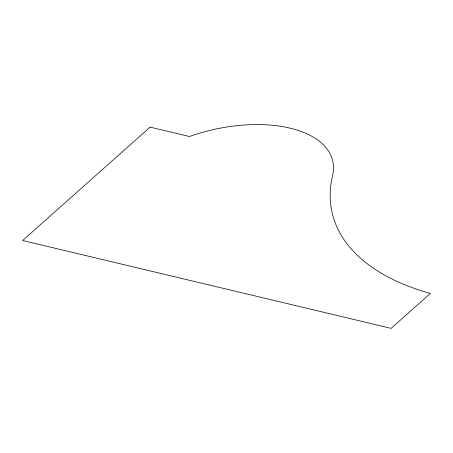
<?xml version="1.0" encoding="UTF-8"?>
<svg xmlns="http://www.w3.org/2000/svg" width="453" height="453" viewBox="0 0 453 453"><rect width="100%" height="100%" fill="white"/><g stroke="black" fill="none" stroke-linecap="round" stroke-linejoin="round"><path stroke-width="0.68" d="M150.068 127.129L22.65 240.52L391.12 328.363L430.35 293.453A278.974 145.351 -12.9 0 1 332.309 176.681A109.954 57.288 -12.9 0 0 189.439 136.512L150.068 127.129"/></g></svg>
